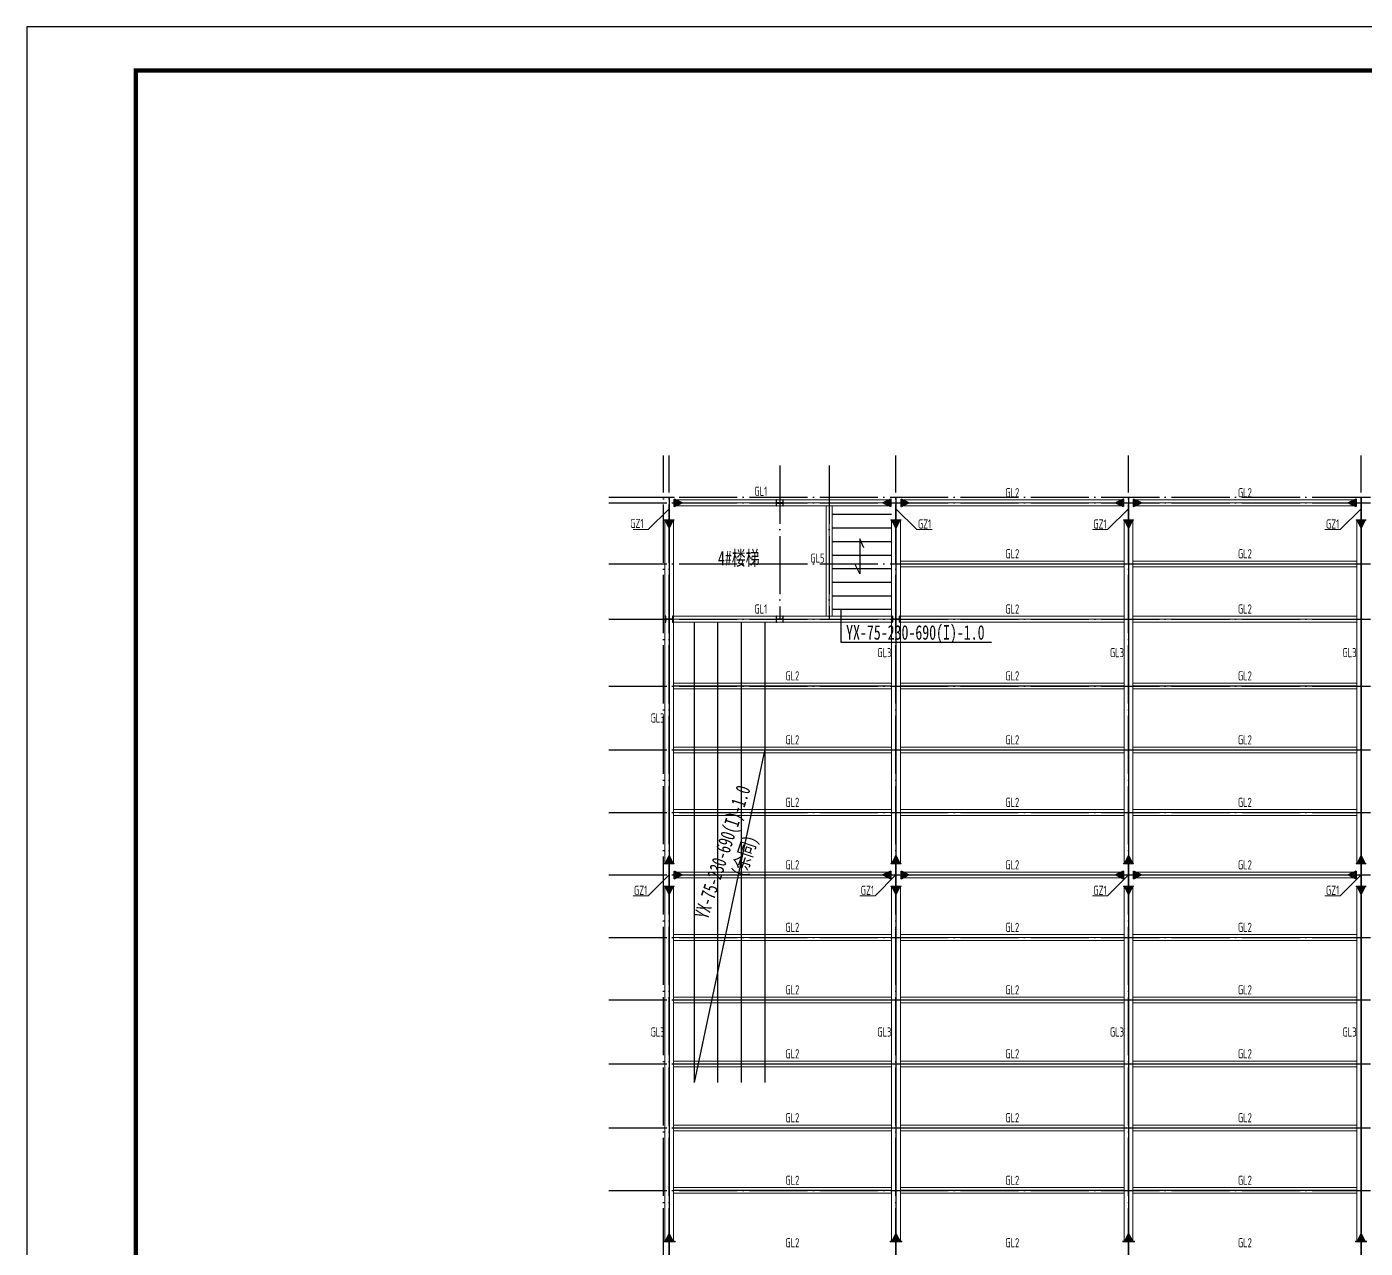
# Model space of a CAD drawing. Extents: x 19118 to 566552, y -1188739 to 92943.
# Drawn here: x 77812 to 123848, y -345099 to -303084 of the extents above; entities that cross this region are included whole.
import ezdxf
from ezdxf.enums import TextEntityAlignment as Align

# ---------------------------------------------------------------- set-up
doc = ezdxf.new("R2010")
doc.units = 0
doc.header["$LTSCALE"] = 1000
doc.header["$MEASUREMENT"] = 0
doc.linetypes.add('DOTE', pattern=[2.42, 2, -0.2, 0.02, -0.2])
doc.linetypes.add('线型2', pattern=[5, 3, -2])
for name, color, linetype in [('DOTE', 9, 'DOTE'), ('PUB_TITLE', 4, 'CONTINUOUS'), ('实线', 4, 'CONTINUOUS')]:
    doc.layers.add(name, color=color, linetype=linetype)
for name, color, linetype, lineweight in [('基础堆坡', 40, 'CONTINUOUS', 25), ('字符标注', 9, 'CONTINUOUS', 18), ('截面标号', 9, 'CONTINUOUS', 35), ('柱_主零件_实线', 51, 'CONTINUOUS', 18), ('梁_主零件_实线', 141, 'CONTINUOUS', 18), ('梁截面名称', 9, 'CONTINUOUS', 18), ('连接标识_刚接符号_梁端', 141, 'CONTINUOUS', 35)]:
    doc.layers.add(name, color=color, linetype=linetype, lineweight=lineweight)
doc.layers.add('柱构件', color=7, linetype='CONTINUOUS', lineweight=25, true_color=0xffff94)
doc.styles.add('PkpmHz', font='Pkpmeng', dxfattribs={"width": 0.7, "bigfont": 'hztxt'})
doc.styles.add('宋体', font='SimSun.ttf', dxfattribs={"width": 0.8})

msp = doc.modelspace()

# ---------------------------------------------------------------- hatches: boundary and pattern name
at = {"layer": '连接标识_刚接符号_梁端'}
for points in [[(100083.4, -319330.75), (100343.4, -319460.75), (100083.4, -319590.75)], [(107533.4, -319590.75), (107273.4, -319460.75), (107533.4, -319330.75)], [(107883.4, -319330.75), (108143.4, -319460.75), (107883.4, -319590.75)], [(115533.4, -319590.75), (115273.4, -319460.75), (115533.4, -319330.75)], [(115883.4, -319330.75), (116143.4, -319460.75), (115883.4, -319590.75)], [(123533.4, -319590.75), (123273.4, -319460.75), (123533.4, -319330.75)], [(100038.4, -320060.75), (99908.4, -320320.75), (99778.4, -320060.75)], [(107838.4, -320060.75), (107708.4, -320320.75), (107578.4, -320060.75)], [(115838.4, -320060.75), (115708.4, -320320.75), (115578.4, -320060.75)], [(123838.4, -320060.75), (123708.4, -320320.75), (123578.4, -320060.75)], [(99778.4, -331860.75), (99908.4, -331600.75), (100038.4, -331860.75)], [(107578.4, -331860.75), (107708.4, -331600.75), (107838.4, -331860.75)], [(115578.4, -331860.75), (115708.4, -331600.75), (115838.4, -331860.75)], [(123578.4, -331860.75), (123708.4, -331600.75), (123838.4, -331860.75)], [(100083.4, -332130.75), (100343.4, -332260.75), (100083.4, -332390.75)], [(107533.4, -332390.75), (107273.4, -332260.75), (107533.4, -332130.75)], [(107883.4, -332130.75), (108143.4, -332260.75), (107883.4, -332390.75)], [(115533.4, -332390.75), (115273.4, -332260.75), (115533.4, -332130.75)], [(115883.4, -332130.75), (116143.4, -332260.75), (115883.4, -332390.75)], [(123533.4, -332390.75), (123273.4, -332260.75), (123533.4, -332130.75)], [(100038.4, -332660.75), (99908.4, -332920.75), (99778.4, -332660.75)], [(107838.4, -332660.75), (107708.4, -332920.75), (107578.4, -332660.75)], [(115838.4, -332660.75), (115708.4, -332920.75), (115578.4, -332660.75)], [(123838.4, -332660.75), (123708.4, -332920.75), (123578.4, -332660.75)], [(99778.4, -344860.75), (99908.4, -344600.75), (100038.4, -344860.75)], [(107578.4, -344860.75), (107708.4, -344600.75), (107838.4, -344860.75)], [(115578.4, -344860.75), (115708.4, -344600.75), (115838.4, -344860.75)], [(123578.4, -344860.75), (123708.4, -344600.75), (123838.4, -344860.75)]]:
    msp.add_hatch(color=256, dxfattribs=at).paths.add_polyline_path(points)

# ---------------------------------------------------------------- linework, layer by layer
at = {"layer": 'DOTE', "color": 8}
for p, q in [((99708.4, -372340.79), (99708.4, -317833.71)), ((99908.4, -372340.79), (99908.4, -317833.71)), ((107708.4, -372340.79), (107708.4, -317833.71)), ((115708.4, -372340.79), (115708.4, -317833.71)), ((123708.4, -372340.79), (123708.4, -317833.71)), ((103708.4, -318180.72), (103708.4, -323460.75)), ((105408.4, -318180.72), (105408.4, -323460.75)), ((97826.88, -319260.75), (206364.14, -319260.75)), ((97826.88, -319460.75), (206364.14, -319460.75)), ((97826.88, -321560.76), (206364.14, -321560.76)), ((97826.88, -323460.75), (206364.14, -323460.75)), ((97826.88, -325760.75), (206364.14, -325760.75)), ((97826.88, -327960.75), (206364.14, -327960.75)), ((97826.88, -330110.75), (206364.14, -330110.75)), ((97826.88, -332260.75), (206364.14, -332260.75)), ((97826.88, -334410.75), (206364.14, -334410.75)), ((97826.88, -336560.75), (206364.14, -336560.75)), ((97826.88, -338760.75), (206364.14, -338760.75)), ((97826.88, -340960.75), (206364.14, -340960.75)), ((97826.88, -343110.75), (206364.14, -343110.75))]:
    msp.add_line(p, q, dxfattribs=at)
at = {"layer": 'PUB_TITLE'}
msp.add_lwpolyline([(77811.65, -392183.6), (235461.65, -392183.6), (235461.65, -303083.6), (77811.65, -303083.6)], close=True, dxfattribs=at)
at = {"layer": 'PUB_TITLE', "const_width": 150}
msp.add_lwpolyline([(81561.65, -390683.6), (233961.65, -390683.6), (233961.65, -304583.6), (81561.65, -304583.6)], close=True, dxfattribs=at)
at = {"layer": '基础堆坡'}
for p, q in [((105508.4, -319853.34), (107558.4, -319853.34)), ((105508.4, -320320.31), (107558.4, -320320.31)), ((105508.4, -320787.28), (107558.4, -320787.28)), ((105508.4, -321254.25), (107558.4, -321254.25)), ((105508.4, -321721.22), (107558.4, -321721.22)), ((105508.4, -322188.19), (107558.4, -322188.19)), ((105508.4, -322655.16), (107558.4, -322655.16)), ((105508.4, -323122.13), (107558.4, -323122.13)), ((100765.33, -323560.75), (100765.33, -339401.06)), ((101574.58, -323560.75), (101574.58, -339401.06)), ((102383.83, -323560.75), (102383.83, -339401.06)), ((103193.08, -323560.75), (103193.08, -339401.06)), ((103193.08, -327936.2), (100765.33, -339401.06))]:
    msp.add_line(p, q, dxfattribs=at)
msp.add_lwpolyline([(105808.29, -323122.13), (105808.29, -324254.11), (110994.54, -324254.11)], dxfattribs=at)
at = {"layer": '字符标注'}
for p, q in [((99908.4, -319660.75), (99188.35, -320380.8)), ((107708.4, -319660.75), (108428.44, -320380.8)), ((115708.4, -319660.75), (114988.35, -320380.8)), ((123708.4, -319660.75), (122988.35, -320380.8)), ((99188.35, -320380.8), (98663.35, -320380.8)), ((108428.44, -320380.8), (108953.44, -320380.8)), ((114988.35, -320380.8), (114463.35, -320380.8)), ((122988.35, -320380.8), (122463.35, -320380.8)), ((99908.4, -332260.75), (99188.35, -332980.8)), ((107708.4, -332260.75), (106988.35, -332980.8)), ((115708.4, -332260.75), (114988.35, -332980.8)), ((123708.4, -332260.75), (122988.35, -332980.8)), ((99188.35, -332980.8), (98663.35, -332980.8)), ((106988.35, -332980.8), (106463.35, -332980.8)), ((114988.35, -332980.8), (114463.35, -332980.8)), ((122988.35, -332980.8), (122463.35, -332980.8))]:
    msp.add_line(p, q, dxfattribs=at)
at = {"layer": '字符标注', "const_width": 2}
for points in [[(99909.4, -319660.75, 1), (99907.4, -319660.75, 1)], [(107709.4, -319660.75, 1), (107707.4, -319660.75, 1)], [(115709.4, -319660.75, 1), (115707.4, -319660.75, 1)], [(123709.4, -319660.75, 1), (123707.4, -319660.75, 1)], [(99909.4, -332260.75, 1), (99907.4, -332260.75, 1)], [(107709.4, -332260.75, 1), (107707.4, -332260.75, 1)], [(115709.4, -332260.75, 1), (115707.4, -332260.75, 1)], [(123709.4, -332260.75, 1), (123707.4, -332260.75, 1)]]:
    msp.add_lwpolyline(points, format="xyb", close=True, dxfattribs=at)
at = {"layer": '实线'}
msp.add_lwpolyline([(106599.19, -321009.99), (106460.18, -320700.4), (106460.18, -321902.25), (106300.07, -321579.48)], dxfattribs=at)
at = {"layer": '柱_主零件_实线', "ltscale": 20}
for p, q in [((100083.4, -319260.75), (99733.4, -319260.75)), ((99733.4, -319260.75), (99733.4, -319280.75)), ((99733.4, -319280.75), (100083.4, -319280.75)), ((99901.4, -319280.75), (99901.4, -320040.75)), ((99915.4, -320040.75), (99915.4, -319280.75)), ((100083.4, -319280.75), (100083.4, -319260.75)), ((107883.4, -319260.75), (107533.4, -319260.75)), ((107533.4, -319260.75), (107533.4, -319280.75)), ((107533.4, -319280.75), (107883.4, -319280.75)), ((107701.4, -319280.75), (107701.4, -320040.75)), ((107715.4, -320040.75), (107715.4, -319280.75)), ((107883.4, -319280.75), (107883.4, -319260.75)), ((115883.4, -319260.75), (115533.4, -319260.75)), ((115533.4, -319260.75), (115533.4, -319280.75)), ((115533.4, -319280.75), (115883.4, -319280.75)), ((115701.4, -319280.75), (115701.4, -320040.75)), ((115715.4, -320040.75), (115715.4, -319280.75)), ((115883.4, -319280.75), (115883.4, -319260.75)), ((123883.4, -319260.75), (123533.4, -319260.75)), ((123533.4, -319260.75), (123533.4, -319280.75)), ((123533.4, -319280.75), (123883.4, -319280.75)), ((123701.4, -319280.75), (123701.4, -320040.75)), ((123715.4, -320040.75), (123715.4, -319280.75)), ((99733.4, -320040.75), (99733.4, -320060.75)), ((100083.4, -320040.75), (99733.4, -320040.75)), ((99733.4, -320060.75), (100083.4, -320060.75)), ((100083.4, -320060.75), (100083.4, -320040.75)), ((107533.4, -320040.75), (107533.4, -320060.75)), ((107883.4, -320040.75), (107533.4, -320040.75)), ((107533.4, -320060.75), (107883.4, -320060.75)), ((107883.4, -320060.75), (107883.4, -320040.75)), ((115533.4, -320040.75), (115533.4, -320060.75)), ((115883.4, -320040.75), (115533.4, -320040.75)), ((115533.4, -320060.75), (115883.4, -320060.75)), ((115883.4, -320060.75), (115883.4, -320040.75)), ((123533.4, -320040.75), (123533.4, -320060.75)), ((123883.4, -320040.75), (123533.4, -320040.75)), ((123533.4, -320060.75), (123883.4, -320060.75)), ((100083.4, -331860.75), (99733.4, -331860.75)), ((99733.4, -331860.75), (99733.4, -331880.75)), ((99733.4, -331880.75), (100083.4, -331880.75)), ((99901.4, -331880.75), (99901.4, -332640.75)), ((99915.4, -332640.75), (99915.4, -331880.75)), ((100083.4, -331880.75), (100083.4, -331860.75)), ((107883.4, -331860.75), (107533.4, -331860.75)), ((107533.4, -331860.75), (107533.4, -331880.75)), ((107533.4, -331880.75), (107883.4, -331880.75)), ((107701.4, -331880.75), (107701.4, -332640.75)), ((107715.4, -332640.75), (107715.4, -331880.75)), ((107883.4, -331880.75), (107883.4, -331860.75)), ((115883.4, -331860.75), (115533.4, -331860.75)), ((115533.4, -331860.75), (115533.4, -331880.75)), ((115533.4, -331880.75), (115883.4, -331880.75)), ((115701.4, -331880.75), (115701.4, -332640.75)), ((115715.4, -332640.75), (115715.4, -331880.75)), ((115883.4, -331880.75), (115883.4, -331860.75)), ((123883.4, -331860.75), (123533.4, -331860.75)), ((123533.4, -331860.75), (123533.4, -331880.75)), ((123533.4, -331880.75), (123883.4, -331880.75)), ((123701.4, -331880.75), (123701.4, -332640.75)), ((123715.4, -332640.75), (123715.4, -331880.75)), ((99733.4, -332640.75), (99733.4, -332660.75)), ((100083.4, -332640.75), (99733.4, -332640.75)), ((99733.4, -332660.75), (100083.4, -332660.75)), ((100083.4, -332660.75), (100083.4, -332640.75)), ((107533.4, -332640.75), (107533.4, -332660.75)), ((107883.4, -332640.75), (107533.4, -332640.75)), ((107533.4, -332660.75), (107883.4, -332660.75)), ((107883.4, -332660.75), (107883.4, -332640.75)), ((115533.4, -332640.75), (115533.4, -332660.75)), ((115883.4, -332640.75), (115533.4, -332640.75)), ((115533.4, -332660.75), (115883.4, -332660.75)), ((115883.4, -332660.75), (115883.4, -332640.75)), ((123533.4, -332640.75), (123533.4, -332660.75)), ((123883.4, -332640.75), (123533.4, -332640.75)), ((123533.4, -332660.75), (123883.4, -332660.75)), ((100108.4, -344860.75), (99708.4, -344860.75)), ((99708.4, -344860.75), (99708.4, -344880.75)), ((99708.4, -344880.75), (100108.4, -344880.75)), ((99901.4, -344880.75), (99901.4, -345640.75)), ((99915.4, -345640.75), (99915.4, -344880.75)), ((100108.4, -344880.75), (100108.4, -344860.75)), ((107908.4, -344860.75), (107508.4, -344860.75)), ((107508.4, -344860.75), (107508.4, -344880.75)), ((107508.4, -344880.75), (107908.4, -344880.75)), ((107701.4, -344880.75), (107701.4, -345640.75)), ((107715.4, -345640.75), (107715.4, -344880.75)), ((107908.4, -344880.75), (107908.4, -344860.75)), ((115908.4, -344860.75), (115508.4, -344860.75)), ((115508.4, -344860.75), (115508.4, -344880.75)), ((115508.4, -344880.75), (115908.4, -344880.75)), ((115701.4, -344880.75), (115701.4, -345640.75)), ((115715.4, -345640.75), (115715.4, -344880.75)), ((115908.4, -344880.75), (115908.4, -344860.75)), ((123908.4, -344860.75), (123508.4, -344860.75)), ((123508.4, -344860.75), (123508.4, -344880.75)), ((123508.4, -344880.75), (123908.4, -344880.75)), ((123701.4, -344880.75), (123701.4, -345640.75)), ((123715.4, -345640.75), (123715.4, -344880.75))]:
    msp.add_line(p, q, dxfattribs=at)
at = {"layer": '柱构件'}
for p, q in [((103597.4, -319360.75), (103583.4, -319360.75)), ((103583.4, -319360.75), (103583.4, -319560.75)), ((103597.4, -319560.75), (103597.4, -319360.75)), ((103819.4, -319455.75), (103597.4, -319455.75)), ((103597.4, -319465.75), (103819.4, -319465.75)), ((103819.4, -319360.75), (103819.4, -319560.75)), ((103833.4, -319360.75), (103819.4, -319360.75)), ((103833.4, -319560.75), (103833.4, -319360.75)), ((103583.4, -319560.75), (103597.4, -319560.75)), ((103819.4, -319560.75), (103833.4, -319560.75)), ((99797.4, -323360.75), (99783.4, -323360.75)), ((99783.4, -323360.75), (99783.4, -323560.75)), ((99783.4, -323560.75), (99797.4, -323560.75)), ((99797.4, -323560.75), (99797.4, -323360.75)), ((100019.4, -323455.75), (99797.4, -323455.75)), ((99797.4, -323465.75), (100019.4, -323465.75)), ((100019.4, -323360.75), (100019.4, -323560.75)), ((100033.4, -323360.75), (100019.4, -323360.75)), ((100019.4, -323560.75), (100033.4, -323560.75)), ((100033.4, -323560.75), (100033.4, -323360.75)), ((103597.4, -323360.75), (103583.4, -323360.75)), ((103583.4, -323360.75), (103583.4, -323560.75)), ((103583.4, -323560.75), (103597.4, -323560.75)), ((103597.4, -323560.75), (103597.4, -323360.75)), ((103819.4, -323455.75), (103597.4, -323455.75)), ((103597.4, -323465.75), (103819.4, -323465.75)), ((103819.4, -323360.75), (103819.4, -323560.75)), ((103833.4, -323360.75), (103819.4, -323360.75)), ((103819.4, -323560.75), (103833.4, -323560.75)), ((103833.4, -323560.75), (103833.4, -323360.75)), ((107597.4, -323360.75), (107583.4, -323360.75)), ((107583.4, -323360.75), (107583.4, -323560.75)), ((107583.4, -323560.75), (107597.4, -323560.75)), ((107597.4, -323560.75), (107597.4, -323360.75)), ((107819.4, -323455.75), (107597.4, -323455.75)), ((107597.4, -323465.75), (107819.4, -323465.75)), ((107819.4, -323360.75), (107819.4, -323560.75)), ((107833.4, -323360.75), (107819.4, -323360.75)), ((107819.4, -323560.75), (107833.4, -323560.75)), ((107833.4, -323560.75), (107833.4, -323360.75))]:
    msp.add_line(p, q, dxfattribs=at)
at = {"layer": '梁_主零件_实线', "ltscale": 20}
for p, q in [((100083.4, -319360.75), (100083.4, -319560.75)), ((107533.4, -319360.75), (100083.4, -319360.75)), ((107533.4, -319560.75), (107533.4, -319360.75)), ((107883.4, -319360.75), (107883.4, -319560.75)), ((115533.4, -319360.75), (107883.4, -319360.75)), ((115533.4, -319560.75), (115533.4, -319360.75)), ((115883.4, -319360.75), (115883.4, -319560.75)), ((123533.4, -319360.75), (115883.4, -319360.75)), ((123533.4, -319560.75), (123533.4, -319360.75)), ((100083.4, -319560.75), (107533.4, -319560.75)), ((105308.4, -319560.75), (105308.4, -323360.75)), ((105508.4, -323360.75), (105508.4, -319560.75)), ((107883.4, -319560.75), (115533.4, -319560.75)), ((115883.4, -319560.75), (123533.4, -319560.75)), ((100058.4, -320060.75), (99758.4, -320060.75)), ((99758.4, -320060.75), (99758.4, -331860.75)), ((100058.4, -331860.75), (100058.4, -320060.75)), ((107858.4, -320060.75), (107558.4, -320060.75)), ((107558.4, -320060.75), (107558.4, -331860.75)), ((107858.4, -331860.75), (107858.4, -320060.75)), ((115858.4, -320060.75), (115558.4, -320060.75)), ((115558.4, -320060.75), (115558.4, -331860.75)), ((115858.4, -331860.75), (115858.4, -320060.75)), ((123858.4, -320060.75), (123558.4, -320060.75)), ((123558.4, -320060.75), (123558.4, -331860.75)), ((107858.4, -321460.75), (107858.4, -321660.75)), ((115558.4, -321460.75), (107858.4, -321460.75)), ((107858.4, -321660.75), (115558.4, -321660.75)), ((115558.4, -321660.75), (115558.4, -321460.75)), ((115858.4, -321460.75), (115858.4, -321660.75)), ((123558.4, -321460.75), (115858.4, -321460.75)), ((115858.4, -321660.75), (123558.4, -321660.75)), ((123558.4, -321660.75), (123558.4, -321460.75)), ((107558.4, -323360.75), (100058.4, -323360.75)), ((100058.4, -323560.75), (107558.4, -323560.75)), ((115558.4, -323360.75), (107858.4, -323360.75)), ((107858.4, -323560.75), (115558.4, -323560.75)), ((115558.4, -323560.75), (115558.4, -323360.75)), ((115858.4, -323360.75), (115858.4, -323560.75)), ((123558.4, -323360.75), (115858.4, -323360.75)), ((115858.4, -323560.75), (123558.4, -323560.75)), ((123558.4, -323560.75), (123558.4, -323360.75)), ((100058.4, -325660.75), (100058.4, -325860.75)), ((107558.4, -325660.75), (100058.4, -325660.75)), ((100058.4, -325860.75), (107558.4, -325860.75)), ((107558.4, -325860.75), (107558.4, -325660.75)), ((107858.4, -325660.75), (107858.4, -325860.75)), ((115558.4, -325660.75), (107858.4, -325660.75)), ((107858.4, -325860.75), (115558.4, -325860.75)), ((115558.4, -325860.75), (115558.4, -325660.75)), ((115858.4, -325660.75), (115858.4, -325860.75)), ((123558.4, -325660.75), (115858.4, -325660.75)), ((115858.4, -325860.75), (123558.4, -325860.75)), ((123558.4, -325860.75), (123558.4, -325660.75)), ((100058.4, -327860.75), (100058.4, -328060.75)), ((107558.4, -327860.75), (100058.4, -327860.75)), ((100058.4, -328060.75), (107558.4, -328060.75)), ((107558.4, -328060.75), (107558.4, -327860.75)), ((107858.4, -327860.75), (107858.4, -328060.75)), ((115558.4, -327860.75), (107858.4, -327860.75)), ((107858.4, -328060.75), (115558.4, -328060.75)), ((115558.4, -328060.75), (115558.4, -327860.75)), ((115858.4, -327860.75), (115858.4, -328060.75)), ((123558.4, -327860.75), (115858.4, -327860.75)), ((115858.4, -328060.75), (123558.4, -328060.75)), ((123558.4, -328060.75), (123558.4, -327860.75)), ((100058.4, -330010.75), (100058.4, -330210.75)), ((107558.4, -330010.75), (100058.4, -330010.75)), ((107558.4, -330210.75), (107558.4, -330010.75)), ((107858.4, -330010.75), (107858.4, -330210.75)), ((115558.4, -330010.75), (107858.4, -330010.75)), ((115558.4, -330210.75), (115558.4, -330010.75)), ((115858.4, -330010.75), (115858.4, -330210.75)), ((123558.4, -330010.75), (115858.4, -330010.75)), ((123558.4, -330210.75), (123558.4, -330010.75)), ((100058.4, -330210.75), (107558.4, -330210.75)), ((107858.4, -330210.75), (115558.4, -330210.75)), ((115858.4, -330210.75), (123558.4, -330210.75)), ((99758.4, -331860.75), (100058.4, -331860.75)), ((107558.4, -331860.75), (107858.4, -331860.75)), ((115558.4, -331860.75), (115858.4, -331860.75)), ((123558.4, -331860.75), (123858.4, -331860.75)), ((100083.4, -332160.75), (100083.4, -332360.75)), ((107533.4, -332160.75), (100083.4, -332160.75)), ((100083.4, -332360.75), (107533.4, -332360.75)), ((107533.4, -332360.75), (107533.4, -332160.75)), ((107883.4, -332160.75), (107883.4, -332360.75)), ((115533.4, -332160.75), (107883.4, -332160.75)), ((107883.4, -332360.75), (115533.4, -332360.75)), ((115533.4, -332360.75), (115533.4, -332160.75)), ((115883.4, -332160.75), (115883.4, -332360.75)), ((123533.4, -332160.75), (115883.4, -332160.75)), ((115883.4, -332360.75), (123533.4, -332360.75)), ((123533.4, -332360.75), (123533.4, -332160.75)), ((100058.4, -332660.75), (99758.4, -332660.75)), ((99758.4, -332660.75), (99758.4, -344860.75)), ((100058.4, -344860.75), (100058.4, -332660.75)), ((107858.4, -332660.75), (107558.4, -332660.75)), ((107558.4, -332660.75), (107558.4, -344860.75)), ((107858.4, -344860.75), (107858.4, -332660.75)), ((115858.4, -332660.75), (115558.4, -332660.75)), ((115558.4, -332660.75), (115558.4, -344860.75)), ((115858.4, -344860.75), (115858.4, -332660.75)), ((123858.4, -332660.75), (123558.4, -332660.75)), ((123558.4, -332660.75), (123558.4, -344860.75)), ((100058.4, -334310.75), (100058.4, -334510.75)), ((107558.4, -334310.75), (100058.4, -334310.75)), ((100058.4, -334510.75), (107558.4, -334510.75)), ((107558.4, -334510.75), (107558.4, -334310.75)), ((107858.4, -334310.75), (107858.4, -334510.75)), ((115558.4, -334310.75), (107858.4, -334310.75)), ((107858.4, -334510.75), (115558.4, -334510.75)), ((115558.4, -334510.75), (115558.4, -334310.75)), ((115858.4, -334310.75), (115858.4, -334510.75)), ((123558.4, -334310.75), (115858.4, -334310.75)), ((115858.4, -334510.75), (123558.4, -334510.75)), ((123558.4, -334510.75), (123558.4, -334310.75)), ((100058.4, -336460.75), (100058.4, -336660.75)), ((107558.4, -336460.75), (100058.4, -336460.75)), ((107558.4, -336660.75), (107558.4, -336460.75)), ((107858.4, -336460.75), (107858.4, -336660.75)), ((115558.4, -336460.75), (107858.4, -336460.75)), ((115558.4, -336660.75), (115558.4, -336460.75)), ((115858.4, -336460.75), (115858.4, -336660.75)), ((123558.4, -336460.75), (115858.4, -336460.75)), ((123558.4, -336660.75), (123558.4, -336460.75)), ((100058.4, -336660.75), (107558.4, -336660.75)), ((107858.4, -336660.75), (115558.4, -336660.75)), ((115858.4, -336660.75), (123558.4, -336660.75)), ((100058.4, -338660.75), (100058.4, -338860.75)), ((107558.4, -338660.75), (100058.4, -338660.75)), ((107558.4, -338860.75), (107558.4, -338660.75)), ((107858.4, -338660.75), (107858.4, -338860.75)), ((115558.4, -338660.75), (107858.4, -338660.75)), ((115558.4, -338860.75), (115558.4, -338660.75)), ((115858.4, -338660.75), (115858.4, -338860.75)), ((123558.4, -338660.75), (115858.4, -338660.75)), ((123558.4, -338860.75), (123558.4, -338660.75)), ((100058.4, -338860.75), (107558.4, -338860.75)), ((107858.4, -338860.75), (115558.4, -338860.75)), ((115858.4, -338860.75), (123558.4, -338860.75)), ((100058.4, -340860.75), (100058.4, -341060.75)), ((107558.4, -340860.75), (100058.4, -340860.75)), ((100058.4, -341060.75), (107558.4, -341060.75)), ((107558.4, -341060.75), (107558.4, -340860.75)), ((107858.4, -340860.75), (107858.4, -341060.75)), ((115558.4, -340860.75), (107858.4, -340860.75)), ((107858.4, -341060.75), (115558.4, -341060.75)), ((115558.4, -341060.75), (115558.4, -340860.75)), ((115858.4, -340860.75), (115858.4, -341060.75)), ((123558.4, -340860.75), (115858.4, -340860.75)), ((115858.4, -341060.75), (123558.4, -341060.75)), ((123558.4, -341060.75), (123558.4, -340860.75)), ((100058.4, -343010.75), (100058.4, -343210.75)), ((107558.4, -343010.75), (100058.4, -343010.75)), ((100058.4, -343210.75), (107558.4, -343210.75)), ((107558.4, -343210.75), (107558.4, -343010.75)), ((107858.4, -343010.75), (107858.4, -343210.75)), ((115558.4, -343010.75), (107858.4, -343010.75)), ((107858.4, -343210.75), (115558.4, -343210.75)), ((115558.4, -343210.75), (115558.4, -343010.75)), ((115858.4, -343010.75), (115858.4, -343210.75)), ((115858.4, -343010.75), (123558.4, -343010.75)), ((115858.4, -343210.75), (123558.4, -343210.75)), ((123558.4, -343210.75), (123558.4, -343010.75)), ((99758.4, -344860.75), (100058.4, -344860.75)), ((107558.4, -344860.75), (107858.4, -344860.75)), ((115558.4, -344860.75), (115858.4, -344860.75)), ((123558.4, -344860.75), (123858.4, -344860.75))]:
    msp.add_line(p, q, dxfattribs=at)
at = {"layer": '梁_主零件_实线', "linetype": '线型2', "ltscale": 20}
for p, q in [((100083.4, -319456.75), (107533.4, -319456.75)), ((100083.4, -319464.75), (107533.4, -319464.75)), ((107883.4, -319457.74), (115533.4, -319457.74)), ((107883.4, -319463.74), (115533.4, -319463.74)), ((115883.4, -319457.74), (123533.4, -319457.74)), ((115883.4, -319463.74), (123533.4, -319463.74)), ((105405.4, -323360.75), (105405.4, -319560.75)), ((105411.4, -323360.75), (105411.4, -319560.75)), ((99902.4, -331860.75), (99902.4, -320060.75)), ((99914.4, -331860.75), (99914.4, -320060.75)), ((107702.4, -331860.75), (107702.4, -320060.75)), ((107714.4, -331860.75), (107714.4, -320060.75)), ((115702.4, -331860.75), (115702.4, -320060.75)), ((115714.4, -331860.75), (115714.4, -320060.75)), ((123702.4, -331860.75), (123702.4, -320060.75)), ((123714.4, -331860.75), (123714.4, -320060.75)), ((107858.4, -321557.74), (115558.4, -321557.74)), ((107858.4, -321563.74), (115558.4, -321563.74)), ((115858.4, -321557.74), (123558.4, -321557.74)), ((115858.4, -321563.74), (123558.4, -321563.74)), ((100058.4, -323456.75), (107558.4, -323456.75)), ((100058.4, -323464.75), (107558.4, -323464.75)), ((107858.4, -323457.75), (115558.4, -323457.75)), ((107858.4, -323463.75), (115558.4, -323463.75)), ((115858.4, -323457.75), (123558.4, -323457.75)), ((115858.4, -323463.75), (123558.4, -323463.75)), ((100058.4, -325757.75), (107558.4, -325757.75)), ((100058.4, -325763.75), (107558.4, -325763.75)), ((107858.4, -325757.75), (115558.4, -325757.75)), ((107858.4, -325763.75), (115558.4, -325763.75)), ((115858.4, -325757.75), (123558.4, -325757.75)), ((115858.4, -325763.75), (123558.4, -325763.75)), ((100058.4, -327957.75), (107558.4, -327957.75)), ((100058.4, -327963.75), (107558.4, -327963.75)), ((107858.4, -327957.75), (115558.4, -327957.75)), ((107858.4, -327963.75), (115558.4, -327963.75)), ((115858.4, -327957.75), (123558.4, -327957.75)), ((115858.4, -327963.75), (123558.4, -327963.75)), ((100058.4, -330107.75), (107558.4, -330107.75)), ((100058.4, -330113.75), (107558.4, -330113.75)), ((107858.4, -330107.75), (115558.4, -330107.75)), ((107858.4, -330113.75), (115558.4, -330113.75)), ((115858.4, -330107.75), (123558.4, -330107.75)), ((115858.4, -330113.75), (123558.4, -330113.75)), ((100083.4, -332257.75), (107533.4, -332257.75)), ((100083.4, -332263.75), (107533.4, -332263.75)), ((107883.4, -332257.75), (115533.4, -332257.75)), ((107883.4, -332263.75), (115533.4, -332263.75)), ((115883.4, -332257.75), (123533.4, -332257.75)), ((115883.4, -332263.75), (123533.4, -332263.75)), ((99902.4, -344860.75), (99902.4, -332660.75)), ((99914.4, -344860.75), (99914.4, -332660.75)), ((107702.4, -344860.75), (107702.4, -332660.75)), ((107714.4, -344860.75), (107714.4, -332660.75)), ((115702.4, -344860.75), (115702.4, -332660.75)), ((115714.4, -344860.75), (115714.4, -332660.75)), ((123702.4, -344860.75), (123702.4, -332660.75)), ((123714.4, -344860.75), (123714.4, -332660.75)), ((100058.4, -334407.75), (107558.4, -334407.75)), ((100058.4, -334413.75), (107558.4, -334413.75)), ((107858.4, -334407.75), (115558.4, -334407.75)), ((107858.4, -334413.75), (115558.4, -334413.75)), ((115858.4, -334407.75), (123558.4, -334407.75)), ((115858.4, -334413.75), (123558.4, -334413.75)), ((100058.4, -336557.75), (107558.4, -336557.75)), ((100058.4, -336563.75), (107558.4, -336563.75)), ((107858.4, -336557.75), (115558.4, -336557.75)), ((107858.4, -336563.75), (115558.4, -336563.75)), ((115858.4, -336557.75), (123558.4, -336557.75)), ((115858.4, -336563.75), (123558.4, -336563.75)), ((100058.4, -338757.75), (107558.4, -338757.75)), ((100058.4, -338763.75), (107558.4, -338763.75)), ((107858.4, -338757.75), (115558.4, -338757.75)), ((107858.4, -338763.75), (115558.4, -338763.75)), ((115858.4, -338757.75), (123558.4, -338757.75)), ((115858.4, -338763.75), (123558.4, -338763.75)), ((100058.4, -340957.75), (107558.4, -340957.75)), ((100058.4, -340963.75), (107558.4, -340963.75)), ((107858.4, -340957.75), (115558.4, -340957.75)), ((107858.4, -340963.75), (115558.4, -340963.75)), ((115858.4, -340957.75), (123558.4, -340957.75)), ((115858.4, -340963.75), (123558.4, -340963.75)), ((100058.4, -343107.75), (107558.4, -343107.75)), ((100058.4, -343113.75), (107558.4, -343113.75)), ((107858.4, -343107.75), (115558.4, -343107.75)), ((107858.4, -343113.75), (115558.4, -343113.75)), ((115858.4, -343107.75), (123558.4, -343107.75)), ((115858.4, -343113.75), (123558.4, -343113.75))]:
    msp.add_line(p, q, dxfattribs=at)
at = {"layer": '连接标识_刚接符号_梁端', "linetype": 'Continuous'}
for points in [[(100083.4, -319330.75), (100343.4, -319460.75), (100083.4, -319590.75)], [(107533.4, -319590.75), (107273.4, -319460.75), (107533.4, -319330.75)], [(107883.4, -319330.75), (108143.4, -319460.75), (107883.4, -319590.75)], [(115533.4, -319590.75), (115273.4, -319460.75), (115533.4, -319330.75)], [(115883.4, -319330.75), (116143.4, -319460.75), (115883.4, -319590.75)], [(123533.4, -319590.75), (123273.4, -319460.75), (123533.4, -319330.75)], [(100038.4, -320060.75), (99908.4, -320320.75), (99778.4, -320060.75)], [(107838.4, -320060.75), (107708.4, -320320.75), (107578.4, -320060.75)], [(115838.4, -320060.75), (115708.4, -320320.75), (115578.4, -320060.75)], [(123838.4, -320060.75), (123708.4, -320320.75), (123578.4, -320060.75)], [(99778.4, -331860.75), (99908.4, -331600.75), (100038.4, -331860.75)], [(107578.4, -331860.75), (107708.4, -331600.75), (107838.4, -331860.75)], [(115578.4, -331860.75), (115708.4, -331600.75), (115838.4, -331860.75)], [(123578.4, -331860.75), (123708.4, -331600.75), (123838.4, -331860.75)], [(100083.4, -332130.75), (100343.4, -332260.75), (100083.4, -332390.75)], [(107533.4, -332390.75), (107273.4, -332260.75), (107533.4, -332130.75)], [(107883.4, -332130.75), (108143.4, -332260.75), (107883.4, -332390.75)], [(115533.4, -332390.75), (115273.4, -332260.75), (115533.4, -332130.75)], [(115883.4, -332130.75), (116143.4, -332260.75), (115883.4, -332390.75)], [(123533.4, -332390.75), (123273.4, -332260.75), (123533.4, -332130.75)], [(100038.4, -332660.75), (99908.4, -332920.75), (99778.4, -332660.75)], [(107838.4, -332660.75), (107708.4, -332920.75), (107578.4, -332660.75)], [(115838.4, -332660.75), (115708.4, -332920.75), (115578.4, -332660.75)], [(123838.4, -332660.75), (123708.4, -332920.75), (123578.4, -332660.75)], [(99778.4, -344860.75), (99908.4, -344600.75), (100038.4, -344860.75)], [(107578.4, -344860.75), (107708.4, -344600.75), (107838.4, -344860.75)], [(115578.4, -344860.75), (115708.4, -344600.75), (115838.4, -344860.75)], [(123578.4, -344860.75), (123708.4, -344600.75), (123838.4, -344860.75)]]:
    msp.add_lwpolyline(points, close=True, dxfattribs=at)

# ---------------------------------------------------------------- texts
at = {"layer": '字符标注', "style": 'PkpmHz', "width": 0.71}
for p in [(98794.6, -320325.88), (108690.94, -320344.19), (114725.85, -320344.19), (122725.85, -320344.19), (98925.85, -332944.19), (106725.85, -332944.19), (114725.85, -332944.19), (122725.85, -332944.19)]:
    msp.add_text('GZ1', height=315, dxfattribs=at).set_placement(p, align=Align.CENTER)
at = {"layer": '截面标号', "color": 1, "style": '宋体', "width": 0.7}
for s, p in [('4#楼梯', (102301.55, -321358.78)), ('YX-75-230-690(I)-1.0', (108374.6, -323916.22))]:
    msp.add_text(s, height=500, dxfattribs=at).set_placement(p, align=Align.MIDDLE_CENTER)
for s, p in [('YX-75-230-690(I)-1.0', (101734.9, -331470.74)), ('(余同)', (102496.18, -331604.81, 453))]:
    msp.add_text(s, height=500, rotation=71.819192, dxfattribs=at).set_placement(p, align=Align.MIDDLE_CENTER)
at = {"layer": '梁截面名称', "style": 'PkpmHz', "width": 0.71}
for s, p in [('GL1', (103059.72, -319061.45)), ('GL2', (111708.4, -319110.75)), ('GL2', (119708.4, -319110.75)), ('GL5', (105010.17, -321360.75)), ('GL2', (111708.4, -321210.75)), ('GL2', (119708.4, -321210.75)), ('GL1', (103059.1, -323110.75)), ('GL2', (111708.4, -323110.75)), ('GL2', (119708.4, -323110.75)), ('GL3', (107308.4, -324610.75)), ('GL3', (115308.4, -324610.75)), ('GL3', (123308.4, -324610.75)), ('GL2', (104143.4, -325410.75)), ('GL2', (111708.4, -325410.75)), ('GL2', (119708.4, -325410.75)), ('GL3', (99508.4, -326860.75)), ('GL2', (104143.4, -327610.75)), ('GL2', (111708.4, -327610.75)), ('GL2', (119708.4, -327610.75)), ('GL2', (104143.4, -329760.75)), ('GL2', (111708.4, -329760.75)), ('GL2', (119708.4, -329760.75)), ('GL2', (104143.4, -331910.75)), ('GL2', (111708.4, -331910.75)), ('GL2', (119708.4, -331910.75)), ('GL2', (104143.4, -334060.75)), ('GL2', (111708.4, -334060.75)), ('GL2', (119708.4, -334060.75)), ('GL2', (104143.4, -336210.75)), ('GL2', (111708.4, -336210.75)), ('GL2', (119708.4, -336210.75)), ('GL3', (99508.4, -337660.75)), ('GL3', (107308.4, -337660.75)), ('GL3', (115308.4, -337660.75)), ('GL3', (123308.4, -337660.75)), ('GL2', (104143.4, -338410.75)), ('GL2', (111708.4, -338410.75)), ('GL2', (119708.4, -338410.75)), ('GL2', (104143.4, -340610.75)), ('GL2', (111708.4, -340610.75)), ('GL2', (119708.4, -340610.75)), ('GL2', (104143.4, -342760.75)), ('GL2', (111708.4, -342760.75)), ('GL2', (119708.4, -342760.75)), ('GL2', (104143.4, -344910.75)), ('GL2', (111708.4, -344910.75)), ('GL2', (119708.4, -344910.75))]:
    msp.add_text(s, height=315, dxfattribs=at).set_placement(p, align=Align.MIDDLE_CENTER)

doc.saveas('drawing.dxf')
